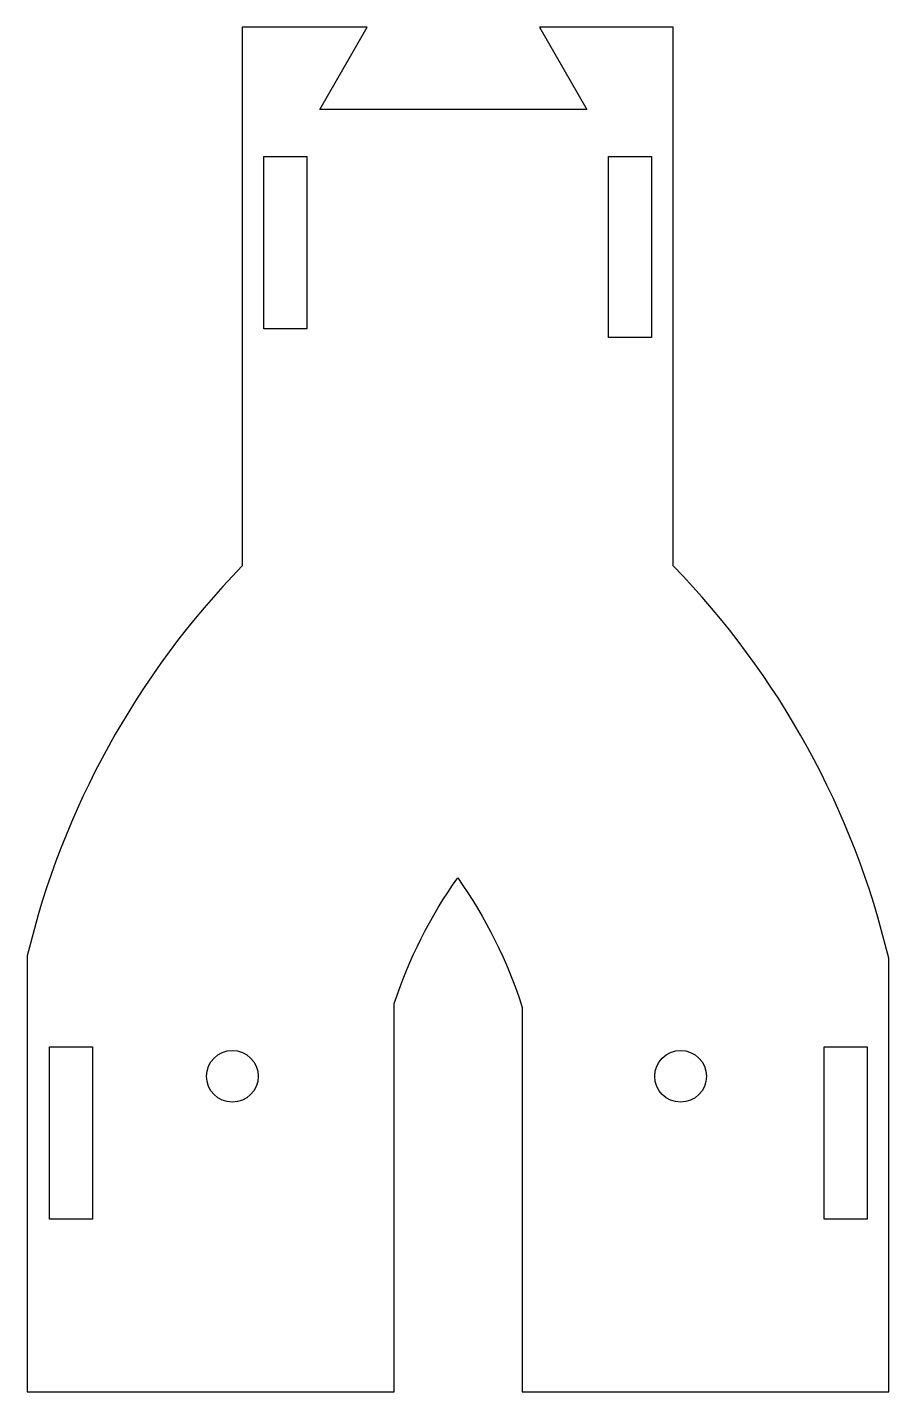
# Model space of a CAD drawing. Header units: millimetres. Extents: x -81 to 19, y -121 to 37.
import ezdxf

# ---------------------------------------------------------------- set-up
doc = ezdxf.new("R2010")
doc.units = ezdxf.units.MM

msp = doc.modelspace()

# ---------------------------------------------------------------- linework, layer by layer
msp.add_lwpolyline([(-23.79, -76.54), (-23.79, -121.13), (18.71, -121.13), (18.71, -70.85, 0.135625), (-6.29, -25.33), (-6.29, 37.17), (-21.79, 37.17), (-16.29, 27.64), (-47.29, 27.64), (-41.79, 37.17), (-56.29, 37.17), (-56.29, -25.33, 0.134848), (-81.22, -70.56), (-81.22, -121.13), (-38.65, -121.13), (-38.65, -76.11, -0.07468), (-31.29, -61.52, -0.076724)], format="xyb", close=True)
for points in [[(-48.79, 22.17), (-48.79, 2.17), (-53.79, 2.17), (-53.79, 22.17)], [(-13.79, 1.17), (-13.79, 22.17), (-8.79, 22.17), (-8.79, 1.17)], [(-73.65, -81.13), (-73.65, -101.13), (-78.65, -101.13), (-78.65, -81.13)], [(16.21, -101.13), (11.21, -101.13), (11.21, -81.13), (16.21, -81.13)]]:
    msp.add_lwpolyline(points, close=True)
for centre in [(-57.43, -84.54), (-5.43, -84.54)]:
    msp.add_circle(centre, 3)

doc.saveas('drawing.dxf')
